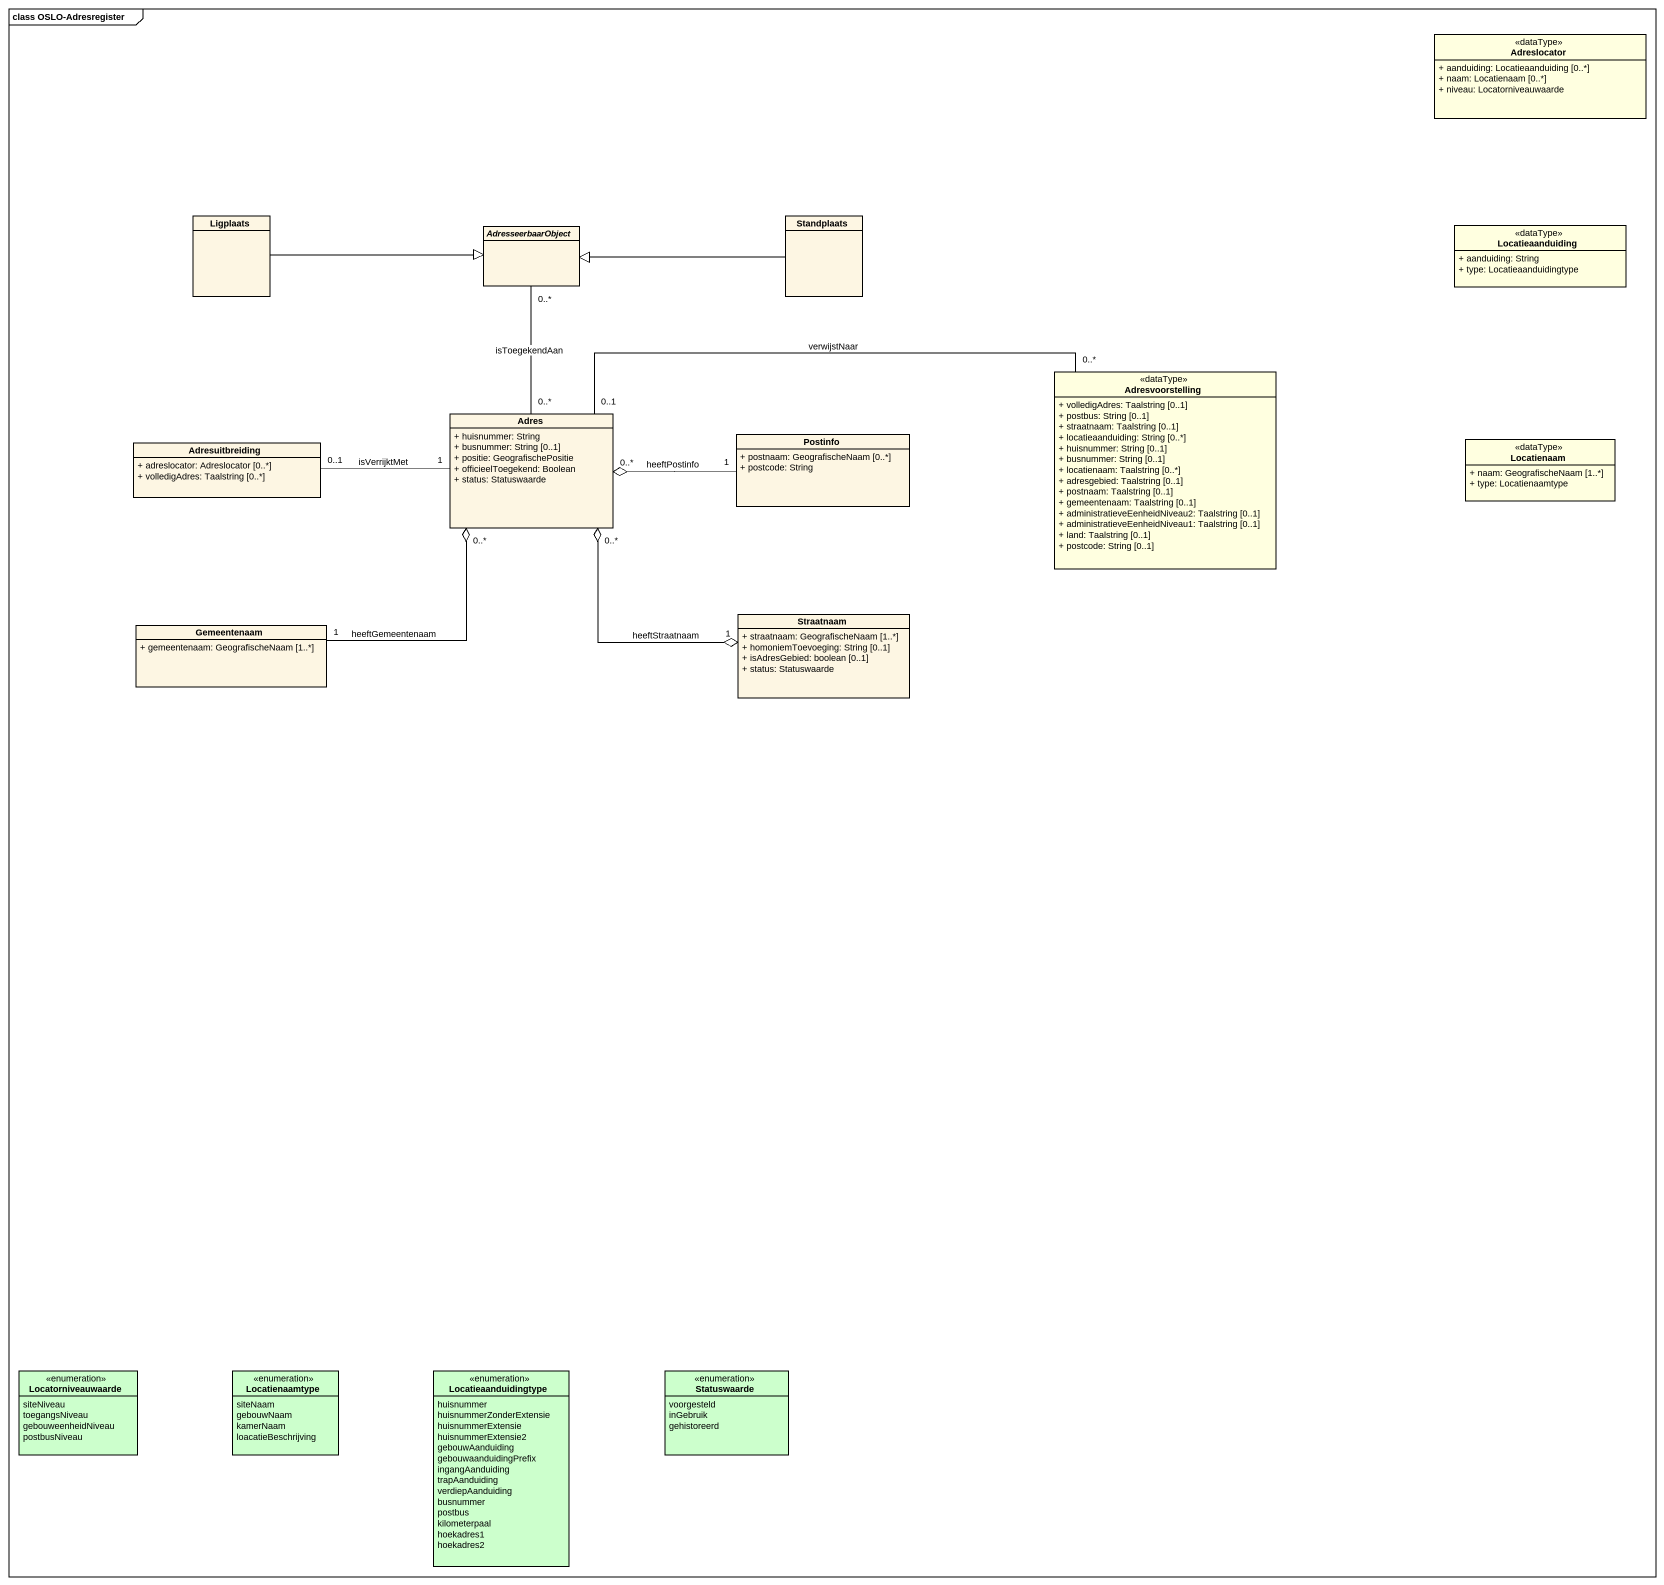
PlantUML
@startuml
mainframe class OSLO-Adresregister
hide circle
hide empty members
skinparam classAttributeIconSize 0
class Adreslocator <<dataType>> #FFFFE0 {
  + aanduiding: Locatieaanduiding [0..*]
  + naam: Locatienaam [0..*]
  + niveau: Locatorniveauwaarde
}
class Ligplaats
abstract class AdresseerbaarObject
class Standplaats
class Locatieaanduiding <<dataType>> #FFFFE0 {
  + aanduiding: String
  + type: Locatieaanduidingtype
}
class Adresvoorstelling <<dataType>> #FFFFE0 {
  + volledigAdres: Taalstring [0..1]
  + postbus: String [0..1]
  + straatnaam: Taalstring [0..1]
  + locatieaanduiding: String [0..*]
  + huisnummer: String [0..1]
  + busnummer: String [0..1]
  + locatienaam: Taalstring [0..*]
  + adresgebied: Taalstring [0..1]
  + postnaam: Taalstring [0..1]
  + gemeentenaam: Taalstring [0..1]
  + administratieveEenheidNiveau2: Taalstring [0..1]
  + administratieveEenheidNiveau1: Taalstring [0..1]
  + land: Taalstring [0..1]
  + postcode: String [0..1]
}
class Adres {
  + huisnummer: String
  + busnummer: String [0..1]
  + positie: GeografischePositie
  + officieelToegekend: Boolean
  + status: Statuswaarde
}
class Postinfo {
  + postnaam: GeografischeNaam [0..*]
  + postcode: String
}
class Adresuitbreiding {
  + adreslocator: Adreslocator [0..*]
  + volledigAdres: Taalstring [0..*]
}
class Locatienaam <<dataType>> #FFFFE0 {
  + naam: GeografischeNaam [1..*]
  + type: Locatienaamtype
}
class Gemeentenaam {
  + gemeentenaam: GeografischeNaam [1..*]
}
class Straatnaam {
  + straatnaam: GeografischeNaam [1..*]
  + homoniemToevoeging: String [0..1]
  + isAdresGebied: boolean [0..1]
  + status: Statuswaarde
}
enum Locatorniveauwaarde #CCFFCC {
  siteNiveau
  toegangsNiveau
  gebouweenheidNiveau
  postbusNiveau
}
enum Locatienaamtype #CCFFCC {
  siteNaam
  gebouwNaam
  kamerNaam
  loacatieBeschrijving
}
enum Locatieaanduidingtype #CCFFCC {
  huisnummer
  huisnummerZonderExtensie
  huisnummerExtensie
  huisnummerExtensie2
  gebouwAanduiding
  gebouwaanduidingPrefix
  ingangAanduiding
  trapAanduiding
  verdiepAanduiding
  busnummer
  postbus
  kilometerpaal
  hoekadres1
  hoekadres2
}
enum Statuswaarde #CCFFCC {
  voorgesteld
  inGebruik
  gehistoreerd
}
Ligplaats -right-|> AdresseerbaarObject
Standplaats -left-|> AdresseerbaarObject
Adresvoorstelling "0..*" -left- "0..1" Adres : verwijstNaar
Adres "0..*" -up- "0..*" AdresseerbaarObject : isToegekendAan
Adres "0..*" o-right- "1" Postinfo : heeftPostinfo
Adres "1" -left- "0..1" Adresuitbreiding : isVerrijktMet
Adres "0..*" o-- "1" Gemeentenaam : heeftGemeentenaam
Adres "0..*" o--o "1" Straatnaam : heeftStraatnaam
@enduml
